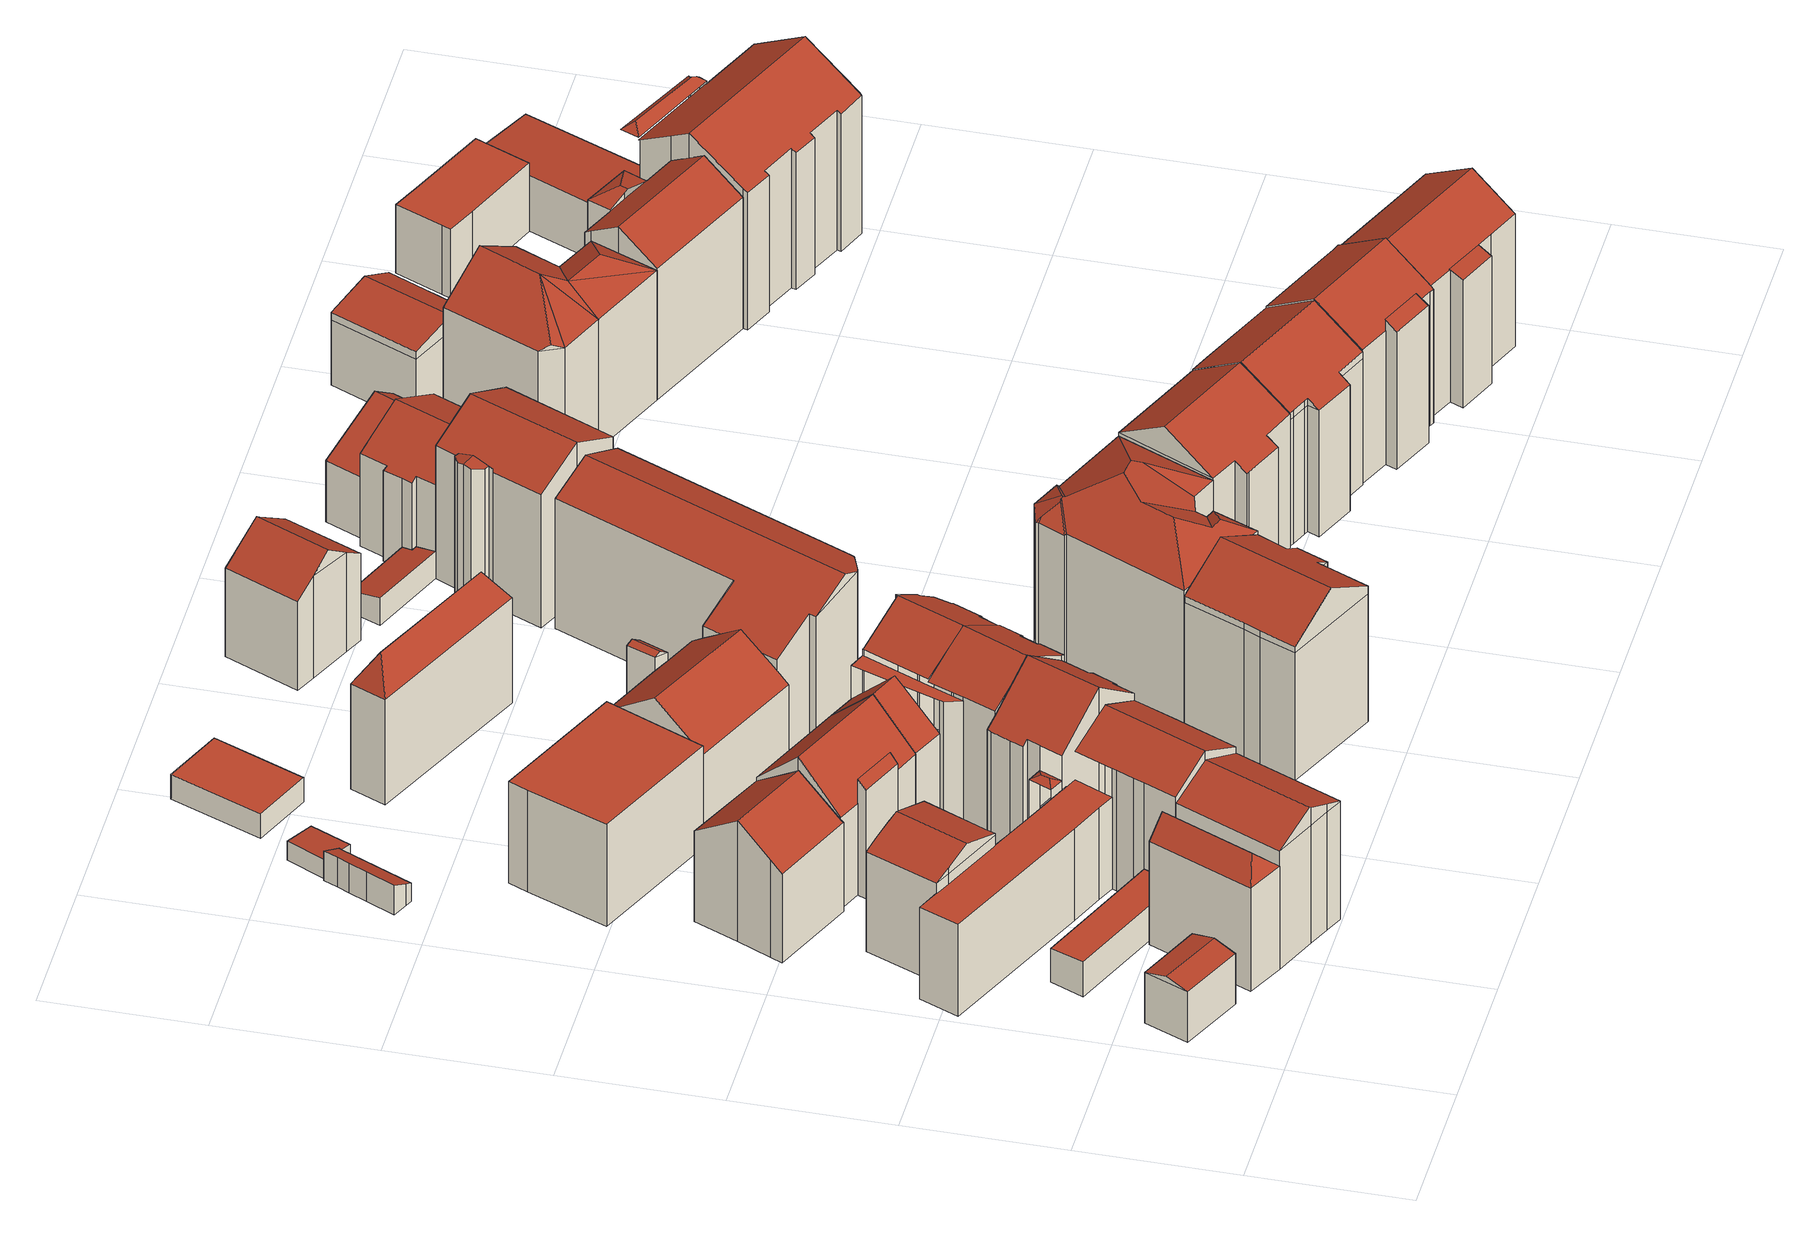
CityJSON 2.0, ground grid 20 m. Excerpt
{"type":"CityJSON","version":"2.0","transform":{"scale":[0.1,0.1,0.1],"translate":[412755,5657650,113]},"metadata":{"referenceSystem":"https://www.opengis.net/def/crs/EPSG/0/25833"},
"CityObjects":{
"building1":{"type":"Building","attributes":{"Dachtyp_tdc":"tdcGableRoof","Gemeindeschluessel":14612000,"Dachneigung":14.17,"QualitaetDacherkennung":71,"Geometrietyp2DReferenz":"3000","measuredHeight":8.01,"function":"31001_9998","roofType":"3100"},"geometry":[{"type":"Solid","lod":"2","boundaries":[[[[0,1,2,3]],[[1,4,5,2]],[[4,6,7,5]],[[6,0,3,7]],[[4,1,8]],[[0,6,9]],[[1,0,9,8]],[[6,4,8,9]],[[3,2,5,7]]]],"semantics":{"surfaces":[{"type":"WallSurface"},{"type":"RoofSurface"},{"type":"GroundSurface"}],"values":[[0,0,0,0,0,0,1,1,2]]}}]},
"building2":{"type":"Building","attributes":{"Dachtyp_tdc":"tdcFreeFormRoof","Gemeindeschluessel":14612000,"Dachneigung":45.13,"QualitaetDacherkennung":5,"Geometrietyp2DReferenz":"3000","measuredHeight":17.39,"function":"31001_9998","roofType":"5000"},"geometry":[{"type":"Solid","lod":"2","boundaries":[[[[10,11,12,13]],[[11,14,15,12]],[[14,16,17,15]],[[16,10,13,17]],[[18,19,16,14]],[[18,14,11]],[[19,18,11,10]],[[19,10,16]],[[13,12,15,17]]]],"semantics":{"surfaces":[{"type":"WallSurface"},{"type":"RoofSurface"},{"type":"GroundSurface"}],"values":[[0,0,0,0,1,0,1,1,2]]}}]},
"building3":{"type":"Building","attributes":{"Dachtyp_tdc":"tdcPolyFlatRoof","Gemeindeschluessel":14612000,"Dachneigung":2.89,"QualitaetDacherkennung":50,"Geometrietyp2DReferenz":"3000","measuredHeight":5.04,"function":"31001_9998","roofType":"2100"},"geometry":[{"type":"Solid","lod":"2","boundaries":[[[[20,21,22,23]],[[21,24,25,22]],[[24,26,27,25]],[[26,28,29,27]],[[28,20,23,29]],[[28,26,24,21,20]],[[23,22,25,27,29]]]],"semantics":{"surfaces":[{"type":"WallSurface"},{"type":"RoofSurface"},{"type":"GroundSurface"}],"values":[[0,0,0,0,0,1,2]]}}]},
"building4":{"type":"Building","attributes":{"Dachtyp_tdc":"tdcGableRoof","Gemeindeschluessel":14612000,"Dachneigung":21.49,"QualitaetDacherkennung":31,"Geometrietyp2DReferenz":"3000","measuredHeight":16.46,"function":"31001_9998","roofType":"3100"},"geometry":[{"type":"Solid","lod":"2","boundaries":[[[[30,31,32,33]],[[31,34,35,32]],[[34,36,37,35]],[[36,38,39,37]],[[38,40,41,39]],[[40,42,43,41]],[[42,44,45,43]],[[44,30,33,45]],[[44,46,47,48,49,50,30]],[[51,52,48,47,53]],[[38,51,53,40]],[[40,53,47,46,42]],[[36,52,51,38]],[[34,49,48,52,36]],[[31,50,49,34]],[[30,50,31]],[[42,46,44]],[[33,32,35,37,39,41,43,45]]]],"semantics":{"surfaces":[{"type":"WallSurface"},{"type":"RoofSurface"},{"type":"GroundSurface"}],"values":[[0,0,0,0,0,0,0,0,1,1,0,0,0,0,0,0,0,2]]}}]},
"building5":{"type":"Building","attributes":{"Gemeindeschluessel":14612000,"Geometrietyp2DReferenz":"3000","function":"31001_9998","roofType":"9999"},"children":["building5-1","building5-2"]},
"building5-1":{"type":"BuildingPart","attributes":{"Dachtyp_tdc":"tdcPolyFlatRoof","Dachneigung":0,"QualitaetDacherkennung":11,"Geometrietyp2DReferenz":"3000","measuredHeight":13.05,"roofType":"1000"},"parents":["building5"],"geometry":[{"type":"MultiSurface","lod":"2","boundaries":[[[54,55,56,57]],[[58,59,60,61]],[[59,62,63,60]],[[62,64,65,63]],[[64,66,67,65]],[[64,62,59,58,55,54,68,69,70,71,72,73,66]],[[67,74,75,76,77,78,79,57,56,61,60,63,65]],[[66,73,74,67]],[[73,72,75,74]],[[72,71,76,75]],[[71,70,77,76]],[[70,69,78,77]],[[69,68,79,78]],[[68,54,57,79]]],"semantics":{"surfaces":[{"type":"WallSurface"},{"type":"RoofSurface"},{"type":"GroundSurface"}],"values":[0,0,0,0,0,1,2,0,0,0,0,0,0,0]}}]},
"building5-2":{"type":"BuildingPart","attributes":{"Dachtyp_tdc":"tdcGableRoof","Dachneigung":28.61,"QualitaetDacherkennung":73,"Geometrietyp2DReferenz":"3000","measuredHeight":20.28,"roofType":"3100"},"parents":["building5"],"geometry":[{"type":"MultiSurface","lod":"2","boundaries":[[[80,81,82,83]],[[81,84,85,82]],[[84,86,87,85]],[[86,88,89,87]],[[88,90,91,89]],[[90,92,93,91]],[[92,94,61,93]],[[94,58,61]],[[95,96,97,56,55]],[[96,98,99,97]],[[98,100,101,99]],[[100,80,83,101]],[[96,95,94,92,90,88,86,84]],[[84,81,80,100,98,96]],[[83,82,85,87,89,91,93,61,56,97,99,101]]],"semantics":{"surfaces":[{"type":"WallSurface"},{"type":"RoofSurface"},{"type":"GroundSurface"}],"values":[0,0,0,0,0,0,0,0,0,0,0,0,1,1,2]}}]},
"building6":{"type":"Building","attributes":{"Dachtyp_tdc":"tdcFreeFormRoof","Gemeindeschluessel":14612000,"Dachneigung":25.35,"QualitaetDacherkennung":65,"Geometrietyp2DReferenz":"3000","measuredHeight":19.54,"function":"31001_9998","roofType":"5000"},"geometry":[{"type":"Solid","lod":"2","boundaries":[[[[102,103,104,105]],[[103,106,107,104]],[[106,108,17,107]],[[108,109,15,17]],[[109,110,111,15]],[[110,102,105,111]],[[112,113,114,115,116,117]],[[113,109,108,114]],[[109,113,112,110]],[[102,117,116,103]],[[110,112,117,102]],[[103,116,115,106]],[[106,115,114,108]],[[105,104,107,17,15,111]]]],"semantics":{"surfaces":[{"type":"WallSurface"},{"type":"RoofSurface"},{"type":"GroundSurface"}],"values":[[0,0,0,0,0,0,1,1,0,0,0,0,0,2]]}}]},
"building7":{"type":"Building","attributes":{"Dachtyp_tdc":"tdcGableRoof","Gemeindeschluessel":14612000,"Dachneigung":35.9,"QualitaetDacherkennung":64,"Geometrietyp2DReferenz":"3000","measuredHeight":17.23,"function":"31001_9998","roofType":"3100"},"geometry":[{"type":"Solid","lod":"2","boundaries":[[[[118,119,120,121]],[[119,122,123,120]],[[122,124,125,123]],[[124,126,127,125]],[[126,128,129,127]],[[128,130,131,129]],[[130,132,133,131]],[[132,118,121,133]],[[128,126,124,122]],[[122,119,118,132,130,128]],[[121,120,123,125,127,129,131,133]]]],"semantics":{"surfaces":[{"type":"WallSurface"},{"type":"RoofSurface"},{"type":"GroundSurface"}],"values":[[0,0,0,0,0,0,0,0,1,1,2]]}}]},
"building8":{"type":"Building","attributes":{"Dachtyp_tdc":"tdcPolyFlatRoof","Gemeindeschluessel":14612000,"Dachneigung":25.67,"QualitaetDacherkennung":53,"Geometrietyp2DReferenz":"3000","measuredHeight":4.16,"function":"31001_9998","roofType":"2100"},"geometry":[{"type":"Solid","lod":"2","boundaries":[[[[134,135,136,137]],[[135,138,139,136]],[[138,140,141,139]],[[140,142,143,141]],[[142,144,145,143]],[[144,146,147,145]],[[146,148,149,147]],[[148,150,151,149]],[[150,134,137,151]],[[150,148,146,144,142,140,138,135,134]],[[137,136,139,141,143,145,147,149,151]]]],"semantics":{"surfaces":[{"type":"WallSurface"},{"type":"RoofSurface"},{"type":"GroundSurface"}],"values":[[0,0,0,0,0,0,0,0,0,1,2]]}}]},
"building9":{"type":"Building","attributes":{"Gemeindeschluessel":14612000,"Geometrietyp2DReferenz":"3000","function":"31001_9998","roofType":"9999"},"children":["building9-1","building9-2","building9-3"]},
"building9-1":{"type":"BuildingPart","attributes":{"Dachtyp_tdc":"tdcGableRoof","Dachneigung":38.27,"QualitaetDacherkennung":69,"Geometrietyp2DReferenz":"3000","measuredHeight":23.21,"roofType":"3100"},"parents":["building9"],"geometry":[{"type":"MultiSurface","lod":"2","boundaries":[[[152,153,154,155,156,157,158,159,160,161,162,163,164,165,166,167,168,169]],[[170,171,152,169]],[[171,172,153,152]],[[172,173,154,153]],[[173,174,155,154]],[[174,175,156,155]],[[175,176,157,156]],[[176,177,158,157]],[[177,178,159,158]],[[178,179,160,159]],[[179,180,161,160]],[[180,181,162,161]],[[181,182,163,162]],[[182,183,164,163]],[[183,184,165,164]],[[184,185,166,165]],[[185,186,167,166]],[[186,187,188,168,167]],[[170,169,189]],[[186,185,184,183,182,181,180,179,178,177]],[[177,176,175,174,173,172,171,170,187,186]]],"semantics":{"surfaces":[{"type":"GroundSurface"},{"type":"WallSurface"},{"type":"RoofSurface"}],"values":[0,1,1,1,1,1,1,1,1,1,1,1,1,1,1,1,1,1,1,2,2]}}]},
"building9-2":{"type":"BuildingPart","attributes":{"Dachtyp_tdc":"tdcFreeFormRoof","Dachneigung":25.64,"QualitaetDacherkennung":23,"Geometrietyp2DReferenz":"3000","measuredHeight":14.68,"roofType":"5000"},"parents":["building9"],"geometry":[{"type":"MultiSurface","lod":"2","boundaries":[[[190,189,169,191,192,193]],[[188,194,195,196,197,168]],[[198,194,188]],[[199,198,188,189]],[[199,189,190]],[[198,199,190,194]],[[191,169,168,197]]],"semantics":{"surfaces":[{"type":"WallSurface"},{"type":"RoofSurface"},{"type":"GroundSurface"}],"values":[0,0,1,1,1,1,2]}}]},
"building9-3":{"type":"BuildingPart","attributes":{"Dachtyp_tdc":"tdcGableRoof","Dachneigung":11.1,"QualitaetDacherkennung":16,"Geometrietyp2DReferenz":"3000","measuredHeight":4.54,"roofType":"3100"},"parents":["building9"],"geometry":[{"type":"MultiSurface","lod":"2","boundaries":[[[196,200,201,197]],[[200,202,203,201]],[[202,204,205,203]],[[204,206,207,205]],[[206,192,191,207]],[[193,208,209,210,195]],[[202,211,210,209,204]],[[200,211,202]],[[196,195,210,211,200]],[[206,208,193,192]],[[204,209,208,206]],[[191,197,201,203,205,207]]],"semantics":{"surfaces":[{"type":"WallSurface"},{"type":"RoofSurface"},{"type":"GroundSurface"}],"values":[0,0,0,0,0,1,1,0,0,0,0,2]}}]},
"building10":{"type":"Building","attributes":{"Gemeindeschluessel":14612000,"Geometrietyp2DReferenz":"3000","function":"31001_9998","roofType":"9999"},"children":["building10-1","building10-2"]},
"building10-1":{"type":"BuildingPart","attributes":{"Dachtyp_tdc":"tdcGableRoof","Dachneigung":44.47,"QualitaetDacherkennung":61,"Geometrietyp2DReferenz":"3000","measuredHeight":18.91,"roofType":"3100"},"parents":["building10"],"geometry":[{"type":"MultiSurface","lod":"2","boundaries":[[[212,213,214,215]],[[213,216,217,214]],[[216,218,219,217]],[[218,220,221,219]],[[220,222,223,221]],[[222,224,225,223]],[[224,226,227,225]],[[226,228,229,227]],[[222,220,218,216]],[[216,213,212,228,226,224,222]],[[229,215,214,217,219,221,223,225,227]]],"semantics":{"surfaces":[{"type":"WallSurface"},{"type":"RoofSurface"},{"type":"GroundSurface"}],"values":[0,0,0,0,0,0,0,0,1,1,2]}}]},
"building10-2":{"type":"BuildingPart","attributes":{"Dachtyp_tdc":"tdcPolyFlatRoof","Dachneigung":39.63,"QualitaetDacherkennung":42,"Geometrietyp2DReferenz":"3000","measuredHeight":16.46,"roofType":"2100"},"parents":["building10"],"geometry":[{"type":"MultiSurface","lod":"2","boundaries":[[[230,231,215,232]],[[231,212,215]],[[233,229,228]],[[233,234,235,229]],[[234,230,232,235]],[[234,233,231,230]],[[232,215,229,235]]],"semantics":{"surfaces":[{"type":"WallSurface"},{"type":"RoofSurface"},{"type":"GroundSurface"}],"values":[0,0,0,0,0,1,2]}}]},
"building11":{"type":"Building","attributes":{"Dachtyp_tdc":"tdcPolyFlatRoof","Gemeindeschluessel":14612000,"Dachneigung":0,"QualitaetDacherkennung":84,"Geometrietyp2DReferenz":"3000","measuredHeight":14.45,"function":"31001_9998","roofType":"1000"},"geometry":[{"type":"Solid","lod":"2","boundaries":[[[[236,237,238,239]],[[237,240,241,238]],[[240,242,243,241]],[[242,244,245,243]],[[244,236,239,245]],[[244,242,240,237,236]],[[239,238,241,243,245]]]],"semantics":{"surfaces":[{"type":"WallSurface"},{"type":"RoofSurface"},{"type":"GroundSurface"}],"values":[[0,0,0,0,0,1,2]]}}]},
"building12":{"type":"Building","attributes":{"Dachtyp_tdc":"tdcPolyFlatRoof","Gemeindeschluessel":14612000,"Dachneigung":7.82,"QualitaetDacherkennung":39,"Geometrietyp2DReferenz":"3000","measuredHeight":2.76,"function":"31001_9998","roofType":"2100"},"geometry":[{"type":"Solid","lod":"2","boundaries":[[[[246,247,248,249]],[[247,250,251,248]],[[250,252,253,251]],[[252,254,255,253]],[[254,256,257,255]],[[256,246,249,257]],[[256,254,252,250,247,246]],[[249,248,251,253,255,257]]]],"semantics":{"surfaces":[{"type":"WallSurface"},{"type":"RoofSurface"},{"type":"GroundSurface"}],"values":[[0,0,0,0,0,0,1,2]]}}]},
"building13":{"type":"Building","attributes":{"Gemeindeschluessel":14612000,"Geometrietyp2DReferenz":"3000","function":"31001_9998","roofType":"9999"},"children":["building13-1","building13-2","building13-3","building13-4"]},
"building13-1":{"type":"BuildingPart","attributes":{"Dachtyp_tdc":"tdcFreeFormRoof","Dachneigung":31.23,"QualitaetDacherkennung":38,"Geometrietyp2DReferenz":"3000","measuredHeight":22.4,"roofType":"5000"},"parents":["building13"],"geometry":[{"type":"MultiSurface","lod":"2","boundaries":[[[258,259,260,261,262,263,264,265,266,267,268,269,270,271]],[[272,273,259,258]],[[273,274,260,259]],[[274,275,261,260]],[[275,276,262,261]],[[276,277,263,262]],[[277,278,279,264,263]],[[280,281,268,267,282]],[[281,283,269,268]],[[283,284,270,269]],[[284,285,271,270]],[[285,272,258,271]],[[283,281,280,286,287,288]],[[283,288,289,278,277,276,275,274,273,272,285,284]]],"semantics":{"surfaces":[{"type":"GroundSurface"},{"type":"WallSurface"},{"type":"RoofSurface"}],"values":[0,1,1,1,1,1,1,1,1,1,1,1,2,2]}}]},
"building13-2":{"type":"BuildingPart","attributes":{"Dachtyp_tdc":"tdcGableRoof","Dachneigung":44.02,"QualitaetDacherkennung":62,"Geometrietyp2DReferenz":"3000","measuredHeight":18.96,"roofType":"3100"},"parents":["building13"],"geometry":[{"type":"MultiSurface","lod":"2","boundaries":[[[290,291,225,292]],[[291,293,223,225]],[[293,220,221,223]],[[220,294,295,221]],[[293,291,290,296,297]],[[297,298,294,220,293]],[[299,292,225,223,221,295]]],"semantics":{"surfaces":[{"type":"WallSurface"},{"type":"RoofSurface"},{"type":"GroundSurface"}],"values":[0,0,0,0,1,1,2]}}]},
"building13-3":{"type":"BuildingPart","attributes":{"Dachtyp_tdc":"tdcPolyFlatRoof","Dachneigung":0,"QualitaetDacherkennung":4,"Geometrietyp2DReferenz":"3000","measuredHeight":17.97,"roofType":"1000"},"parents":["building13"],"geometry":[{"type":"MultiSurface","lod":"2","boundaries":[[[300,282,267,295,294]],[[301,302,303,304]],[[302,305,290,292,303]],[[302,301,306,282,300,298,307,296,305]],[[292,299,295,267,266,304,303]]],"semantics":{"surfaces":[{"type":"WallSurface"},{"type":"RoofSurface"},{"type":"GroundSurface"}],"values":[0,0,0,1,2]}}]},
"building13-4":{"type":"BuildingPart","attributes":{"Dachtyp_tdc":"tdcGableRoof","Dachneigung":31.84,"QualitaetDacherkennung":73,"Geometrietyp2DReferenz":"3000","measuredHeight":22.44,"roofType":"3100"},"parents":["building13"],"geometry":[{"type":"MultiSurface","lod":"2","boundaries":[[[308,309,310,311]],[[309,312,313,310]],[[312,314,315,313]],[[314,316,317,315]],[[316,318,319,317]],[[318,320,321,319]],[[320,322,323,321]],[[322,324,301,304,323]],[[279,325,326,264]],[[325,308,311,326]],[[288,287,327,324,322,320]],[[320,318,316,314,312,309,308,325,279,289,288]],[[311,310,313,315,317,319,321,323,304,266,265,264,326]]],"semantics":{"surfaces":[{"type":"WallSurface"},{"type":"RoofSurface"},{"type":"GroundSurface"}],"values":[0,0,0,0,0,0,0,0,0,0,1,1,2]}}]},
"building14":{"type":"Building","attributes":{"Dachtyp_tdc":"tdcPolyFlatRoof","Gemeindeschluessel":14612000,"Dachneigung":0,"QualitaetDacherkennung":57,"Geometrietyp2DReferenz":"3000","measuredHeight":3.47,"function":"31001_9998","roofType":"1000"},"geometry":[{"type":"Solid","lod":"2","boundaries":[[[[328,329,330,331]],[[329,332,333,330]],[[332,334,335,333]],[[334,336,337,335]],[[334,332,329,328,336]],[[337,331,330,333,335]],[[336,328,331,337]]]],"semantics":{"surfaces":[{"type":"WallSurface"},{"type":"RoofSurface"},{"type":"GroundSurface"}],"values":[[0,0,0,0,1,2,0]]}}]},
"building15":{"type":"Building","attributes":{"Dachtyp_tdc":"tdcFreeFormRoof","Gemeindeschluessel":14612000,"Dachneigung":35.26,"QualitaetDacherkennung":43,"Geometrietyp2DReferenz":"3000","measuredHeight":17.96,"function":"31001_9998","roofType":"5000"},"geometry":[{"type":"Solid","lod":"2","boundaries":[[[[338,339,340,341]],[[339,342,343,340]],[[342,344,345,343]],[[344,346,347,345]],[[346,348,349,347]],[[348,350,351,349]],[[350,352,353,351]],[[352,338,341,353]],[[354,355,346,344,342,339,356]],[[356,338,352,357,354]],[[348,355,354,357,350]],[[350,357,352]],[[346,355,348]],[[338,356,339]],[[341,340,343,345,347,349,351,353]]]],"semantics":{"surfaces":[{"type":"WallSurface"},{"type":"RoofSurface"},{"type":"GroundSurface"}],"values":[[0,0,0,0,0,0,0,0,1,1,0,0,0,0,2]]}}]},
"building16":{"type":"Building","attributes":{"Dachtyp_tdc":"tdcGableRoof","Gemeindeschluessel":14612000,"Dachneigung":34.62,"QualitaetDacherkennung":50,"Geometrietyp2DReferenz":"3000","measuredHeight":15.18,"function":"31001_9998","roofType":"3100"},"geometry":[{"type":"Solid","lod":"2","boundaries":[[[[358,359,360,361]],[[359,362,363,360]],[[362,364,365,363]],[[364,358,361,365]],[[362,359,366]],[[358,364,367]],[[359,358,367,366]],[[364,362,366,367]],[[361,360,363,365]]]],"semantics":{"surfaces":[{"type":"WallSurface"},{"type":"RoofSurface"},{"type":"GroundSurface"}],"values":[[0,0,0,0,0,0,1,1,2]]}}]},
"building17":{"type":"Building","attributes":{"Dachtyp_tdc":"tdcFreeFormRoof","Gemeindeschluessel":14612000,"Dachneigung":59.02,"QualitaetDacherkennung":2,"Geometrietyp2DReferenz":"3000","measuredHeight":19.11,"function":"31001_9998","roofType":"5000"},"geometry":[{"type":"Solid","lod":"2","boundaries":[[[[368,369,370,371]],[[369,372,373,370]],[[372,374,375,373]],[[374,368,371,375]],[[376,377,374,372]],[[376,372,369]],[[377,376,369,368]],[[377,368,374]],[[371,370,373,375]]]],"semantics":{"surfaces":[{"type":"WallSurface"},{"type":"RoofSurface"},{"type":"GroundSurface"}],"values":[[0,0,0,0,1,1,1,1,2]]}}]},
"building18":{"type":"Building","attributes":{"Dachtyp_tdc":"tdcFreeFormRoof","Gemeindeschluessel":14612000,"Dachneigung":30.22,"QualitaetDacherkennung":72,"Geometrietyp2DReferenz":"3000","measuredHeight":23.35,"function":"31001_9998","roofType":"5000"},"geometry":[{"type":"Solid","lod":"2","boundaries":[[[[378,379,380,381]],[[379,382,383,380]],[[382,384,385,383]],[[384,386,387,385]],[[386,388,389,387]],[[388,390,391,389]],[[390,392,393,391]],[[392,394,395,393]],[[394,396,397,395]],[[396,398,399,397]],[[398,378,381,399]],[[400,401,402,403,404,405]],[[406,400,405,407,408,409,384,382,410]],[[378,406,410,379]],[[379,410,382]],[[384,409,386]],[[386,409,408,388]],[[388,408,407,390]],[[390,407,405,404,392]],[[398,401,400,406,378]],[[392,404,403,394]],[[394,403,402,396]],[[396,402,401,398]],[[381,380,383,385,387,389,391,393,395,397,399]]]],"semantics":{"surfaces":[{"type":"WallSurface"},{"type":"RoofSurface"},{"type":"GroundSurface"}],"values":[[0,0,0,0,0,0,0,0,0,0,0,1,1,0,0,0,0,0,0,0,0,0,0,2]]}}]},
"building19":{"type":"Building","attributes":{"Dachtyp_tdc":"tdcFreeFormRoof","Gemeindeschluessel":14612000,"Dachneigung":24.54,"QualitaetDacherkennung":71,"Geometrietyp2DReferenz":"3000","measuredHeight":21.16,"function":"31001_9998","roofType":"5000"},"geometry":[{"type":"Solid","lod":"2","boundaries":[[[[411,412,413,414]],[[412,415,416,413]],[[415,417,418,416]],[[417,419,420,418]],[[419,421,422,420]],[[421,423,424,422]],[[423,425,426,424]],[[425,427,428,426]],[[427,429,430,428]],[[429,431,432,430]],[[431,411,414,432]],[[419,417,433,434,425,423,421]],[[412,411,431,429,427,434,433,415]],[[427,425,434]],[[417,415,433]],[[414,413,416,418,420,422,424,426,428,430,432]]]],"semantics":{"surfaces":[{"type":"WallSurface"},{"type":"RoofSurface"},{"type":"GroundSurface"}],"values":[[0,0,0,0,0,0,0,0,0,0,0,1,1,0,0,2]]}}]},
"building20":{"type":"Building","attributes":{"Dachtyp_tdc":"tdcFreeFormRoof","Gemeindeschluessel":14612000,"Dachneigung":30.87,"QualitaetDacherkennung":28,"Geometrietyp2DReferenz":"3000","measuredHeight":24.25,"function":"31001_9998","roofType":"5000"},"geometry":[{"type":"Solid","lod":"2","boundaries":[[[[435,436,437,438]],[[436,439,440,437]],[[439,441,442,440]],[[441,443,444,442]],[[443,445,446,444]],[[445,447,448,446]],[[447,449,450,448]],[[449,451,452,450]],[[451,453,454,452]],[[453,455,456,454]],[[455,457,458,456]],[[457,459,460,458]],[[459,461,462,460]],[[461,463,464,462]],[[463,435,438,464]],[[465,463,461]],[[466,465,461,459]],[[467,468,466,459,457]],[[469,470,471,467,457,455]],[[469,455,453]],[[470,469,453,451]],[[472,471,470,451,449]],[[473,474,472,449,447]],[[473,447,445]],[[475,476,477,474,473,445,443]],[[475,443,441]],[[476,475,441,439]],[[477,476,439,436]],[[468,467,471,472,474,477,436,435]],[[465,466,468,435,463]],[[438,437,440,442,444,446,448,450,452,454,456,458,460,462,464]]]],"semantics":{"surfaces":[{"type":"WallSurface"},{"type":"RoofSurface"},{"type":"GroundSurface"}],"values":[[0,0,0,0,0,0,0,0,0,0,0,0,0,0,0,1,1,1,1,1,1,1,1,1,1,1,1,1,1,1,2]]}}]},
"building21":{"type":"Building","attributes":{"Dachtyp_tdc":"tdcFreeFormRoof","Gemeindeschluessel":14612000,"Dachneigung":34.56,"QualitaetDacherkennung":81,"Geometrietyp2DReferenz":"3000","measuredHeight":16.49,"function":"31001_9998","roofType":"5000"},"geometry":[{"type":"Solid","lod":"2","boundaries":[[[[478,479,480,481]],[[479,482,483,480]],[[482,484,485,483]],[[484,486,487,485]],[[486,488,489,487]],[[488,490,491,489]],[[492,493,486,484,482]],[[478,490,488,493,492,479]],[[482,479,492]],[[488,486,493]],[[491,481,480,483,485,487,489]],[[490,478,481,491]]]],"semantics":{"surfaces":[{"type":"WallSurface"},{"type":"RoofSurface"},{"type":"GroundSurface"}],"values":[[0,0,0,0,0,0,1,1,0,0,2,0]]}}]},
"building22":{"type":"Building","attributes":{"Dachtyp_tdc":"tdcPolyFlatRoof","Gemeindeschluessel":14612000,"Dachneigung":11.19,"QualitaetDacherkennung":77,"Geometrietyp2DReferenz":"3000","measuredHeight":3.96,"function":"31001_9998","roofType":"2100"},"geometry":[{"type":"Solid","lod":"2","boundaries":[[[[494,495,496,497]],[[495,498,499,496]],[[498,500,501,499]],[[500,502,503,501]],[[502,504,505,503]],[[504,494,497,505]],[[504,502,500,498,495,494]],[[497,496,499,501,503,505]]]],"semantics":{"surfaces":[{"type":"WallSurface"},{"type":"RoofSurface"},{"type":"GroundSurface"}],"values":[[0,0,0,0,0,0,1,2]]}}]},
"building23":{"type":"Building","attributes":{"Dachtyp_tdc":"tdcFreeFormRoof","Gemeindeschluessel":14612000,"Dachneigung":31.66,"QualitaetDacherkennung":59,"Geometrietyp2DReferenz":"3000","measuredHeight":23.36,"function":"31001_9998","roofType":"5000"},"geometry":[{"type":"Solid","lod":"2","boundaries":[[[[506,507,508,509]],[[507,510,511,508]],[[510,512,513,511]],[[512,514,515,513]],[[514,516,517,515]],[[516,518,519,517]],[[518,520,521,519]],[[520,522,523,521]],[[522,506,509,523]],[[506,522,520,518,516,514,524,525,507]],[[524,512,510,525]],[[510,507,525]],[[514,512,524]],[[509,508,511,513,515,517,519,521,523]]]],"semantics":{"surfaces":[{"type":"WallSurface"},{"type":"RoofSurface"},{"type":"GroundSurface"}],"values":[[0,0,0,0,0,0,0,0,0,1,1,0,0,2]]}}]},
"building24":{"type":"Building","attributes":{"Gemeindeschluessel":14612000,"Geometrietyp2DReferenz":"3000","function":"31001_9998","roofType":"9999"},"children":["building24-1","building24-2"]},
"building24-1":{"type":"BuildingPart","attributes":{"Dachtyp_tdc":"tdcFreeFormRoof","Dachneigung":14.34,"QualitaetDacherkennung":58,"Geometrietyp2DReferenz":"3000","measuredHeight":20.18,"roofType":"5000"},"parents":["building24"],"geometry":[{"type":"MultiSurface","lod":"2","boundaries":[[[526,527,528,529,530]],[[527,531,532,528]],[[531,533,534,532]],[[533,535,536,534]],[[535,537,538,536]],[[537,539,540,538]],[[539,541,542,543,540]],[[535,533,531,527,526,544]],[[544,541,539,537,535]],[[543,545,529,528,532,534,536,538,540]]],"semantics":{"surfaces":[{"type":"WallSurface"},{"type":"RoofSurface"},{"type":"GroundSurface"}],"values":[0,0,0,0,0,0,0,1,1,2]}}]},
"building24-2":{"type":"BuildingPart","attributes":{"Dachtyp_tdc":"tdcGableRoof","Dachneigung":26.4,"QualitaetDacherkennung":77,"Geometrietyp2DReferenz":"3000","measuredHeight":22.43,"roofType":"3100"},"parents":["building24"],"geometry":[{"type":"MultiSurface","lod":"2","boundaries":[[[542,546,497,543]],[[546,547,548,497]],[[547,549,550,548]],[[549,551,552,550]],[[551,553,554,552]],[[553,555,556,554]],[[555,530,529,556]],[[553,551,549,547]],[[547,546,542,557,530,555,553]],[[545,543,497,548,550,552,554,556,529]]],"semantics":{"surfaces":[{"type":"WallSurface"},{"type":"RoofSurface"},{"type":"GroundSurface"}],"values":[0,0,0,0,0,0,0,1,1,2]}}]},
"building25":{"type":"Building","attributes":{"Dachtyp_tdc":"tdcFreeFormRoof","Gemeindeschluessel":14612000,"Dachneigung":27.07,"QualitaetDacherkennung":70,"Geometrietyp2DReferenz":"3000","measuredHeight":16.89,"function":"31001_9998","roofType":"5000"},"geometry":[{"type":"Solid","lod":"2","boundaries":[[[[558,559,560,561]],[[559,562,550,560]],[[562,563,497,550]],[[563,564,505,497]],[[564,565,503,505]],[[565,566,501,503]],[[566,567,568,501]],[[567,569,570,568]],[[569,571,572,570]],[[571,558,561,572]],[[562,559,573,574]],[[574,573,558,571,569,567,566,565,564,563]],[[559,558,573]],[[563,562,574]],[[561,560,550,497,505,503,501,568,570,572]]]],"semantics":{"surfaces":[{"type":"WallSurface"},{"type":"RoofSurface"},{"type":"GroundSurface"}],"values":[[0,0,0,0,0,0,0,0,0,0,1,1,0,0,2]]}}]},
"building26":{"type":"Building","attributes":{"Dachtyp_tdc":"tdcFreeFormRoof","Gemeindeschluessel":14612000,"Dachneigung":31.48,"QualitaetDacherkennung":60,"Geometrietyp2DReferenz":"3000","measuredHeight":23.14,"function":"31001_9998","roofType":"5000"},"geometry":[{"type":"Solid","lod":"2","boundaries":[[[[575,576,577,578]],[[576,579,580,577]],[[579,581,582,580]],[[581,583,584,582]],[[583,585,586,584]],[[585,587,588,586]],[[587,589,590,588]],[[589,591,592,590]],[[591,593,594,592]],[[593,595,596,594]],[[595,597,598,596]],[[597,575,578,598]],[[599,600,601,602,603,604]],[[605,606,604,603,607,608,609,610,579,576]],[[579,610,581]],[[581,610,609,583]],[[583,609,608,585]],[[585,608,607,587]],[[587,607,603,602,589]],[[597,606,605,575]],[[595,599,604,606,597]],[[575,605,576]],[[589,602,601,591]],[[591,601,600,593]],[[593,600,599,595]],[[578,577,580,582,584,586,588,590,592,594,596,598]]]],"semantics":{"surfaces":[{"type":"WallSurface"},{"type":"RoofSurface"},{"type":"GroundSurface"}],"values":[[0,0,0,0,0,0,0,0,0,0,0,0,1,1,0,0,0,0,0,0,0,0,0,0,0,2]]}}]},
"building27":{"type":"Building","attributes":{"Dachtyp_tdc":"tdcGableRoof","Gemeindeschluessel":14612000,"Dachneigung":25.7,"QualitaetDacherkennung":38,"Geometrietyp2DReferenz":"3000","measuredHeight":13.07,"function":"31001_9998","roofType":"3100"},"geometry":[{"type":"Solid","lod":"2","boundaries":[[[[611,612,613,614,560,615,561,616]],[[617,618,612,611]],[[618,619,613,612]],[[619,620,614,613]],[[620,621,560,614]],[[621,622,615,560]],[[622,623,561,615]],[[623,624,616,561]],[[624,617,611,616]],[[622,621,620,619]],[[619,618,617,624,623,622]]]],"semantics":{"surfaces":[{"type":"GroundSurface"},{"type":"WallSurface"},{"type":"RoofSurface"}],"values":[[0,1,1,1,1,1,1,1,1,2,2]]}}]},
"building28":{"type":"Building","attributes":{"Gemeindeschluessel":14612000,"Geometrietyp2DReferenz":"3000","function":"31001_9998","roofType":"9999"},"children":["building28-1","building28-2"]},
"building28-1":{"type":"BuildingPart","attributes":{"Dachtyp_tdc":"tdcGableRoof","Dachneigung":31.53,"QualitaetDacherkennung":61,"Geometrietyp2DReferenz":"3000","measuredHeight":23.21,"roofType":"3100"},"parents":["building28"],"geometry":[{"type":"MultiSurface","lod":"2","boundaries":[[[625,626,627,628,629,630]],[[630,631,632,633,634,635,636,637,638,625]],[[639,640,641,642,643,644,645,646,647,648,649,650,651,652]],[[636,635,640,639]],[[635,634,641,640]],[[632,631,644,643]],[[631,630,645,644]],[[630,629,646,645]],[[629,628,647,646]],[[628,627,648,647]],[[627,626,649,648]],[[626,625,650,649]],[[625,638,651,650]],[[638,637,652,651]],[[637,636,639,652]]],"semantics":{"surfaces":[{"type":"RoofSurface"},{"type":"GroundSurface"},{"type":"WallSurface"}],"values":[0,0,1,2,2,2,2,2,2,2,2,2,2,2,2]}}]},
"building28-2":{"type":"BuildingPart","attributes":{"Dachtyp_tdc":"tdcPolyFlatRoof","Dachneigung":31.23,"QualitaetDacherkennung":28,"Geometrietyp2DReferenz":"3000","measuredHeight":20.66,"roofType":"2100"},"parents":["building28"],"geometry":[{"type":"MultiSurface","lod":"2","boundaries":[[[653,654,632,643,655]],[[656,657,658,641,634]],[[657,653,655,658]],[[657,656,659,654,653]],[[655,643,642,641,658]]],"semantics":{"surfaces":[{"type":"WallSurface"},{"type":"RoofSurface"},{"type":"GroundSurface"}],"values":[0,0,0,1,2]}}]},
"building29":{"type":"Building","attributes":{"Dachtyp_tdc":"tdcFreeFormRoof","Gemeindeschluessel":14612000,"Dachneigung":33.24,"QualitaetDacherkennung":19,"Geometrietyp2DReferenz":"3000","measuredHeight":23.02,"function":"31001_9998","roofType":"5000"},"geometry":[{"type":"Solid","lod":"2","boundaries":[[[[660,661,662,663]],[[661,664,665,662]],[[664,666,667,665]],[[666,668,669,667]],[[668,670,671,669]],[[670,672,673,671]],[[672,674,675,673]],[[674,660,663,675]],[[676,677,678,674,672]],[[676,672,670]],[[679,666,680]],[[679,668,666]],[[677,668,679]],[[677,670,668]],[[670,677,676]],[[680,666,664]],[[679,680,664,661]],[[678,677,679,661,660]],[[678,660,674]],[[663,662,665,667,669,671,673,675]]]],"semantics":{"surfaces":[{"type":"WallSurface"},{"type":"RoofSurface"},{"type":"GroundSurface"}],"values":[[0,0,0,0,0,0,0,0,1,0,1,1,1,1,1,1,1,1,0,2]]}}]},
"building30":{"type":"Building","attributes":{"Gemeindeschluessel":14612000,"Geometrietyp2DReferenz":"3000","function":"31001_9998","roofType":"9999"},"children":["building30-1","building30-2"]},
"building30-1":{"type":"BuildingPart","attributes":{"Dachtyp_tdc":"tdcPolyFlatRoof","Dachneigung":21.63,"QualitaetDacherkennung":34,"Geometrietyp2DReferenz":"3000","measuredHeight":18.87,"roofType":"2100"},"parents":["building30"],"geometry":[{"type":"MultiSurface","lod":"2","boundaries":[[[681,682,683,684]],[[682,685,686,683]],[[687,688,689,690]],[[688,681,684,689]],[[688,687,685,682,681]],[[684,683,686,690,689]]],"semantics":{"surfaces":[{"type":"WallSurface"},{"type":"RoofSurface"},{"type":"GroundSurface"}],"values":[0,0,0,0,1,2]}}]},
"building30-2":{"type":"BuildingPart","attributes":{"Dachtyp_tdc":"tdcGableRoof","Dachneigung":31.05,"QualitaetDacherkennung":71,"Geometrietyp2DReferenz":"3000","measuredHeight":22.6,"roofType":"3100"},"parents":["building30"],"geometry":[{"type":"MultiSurface","lod":"2","boundaries":[[[682,683,686,685]],[[682,691,692,683]],[[691,693,694,692]],[[693,695,696,694]],[[695,697,698,696]],[[697,699,700,698]],[[699,701,702,700]],[[701,703,704,702]],[[703,705,706,704]],[[705,707,708,706]],[[707,687,690,708]],[[703,701,699,697,695,693]],[[693,691,682,685,687,707,705,703]],[[690,686,683,692,694,696,698,700,702,704,706,708]]],"semantics":{"surfaces":[{"type":"WallSurface"},{"type":"RoofSurface"},{"type":"GroundSurface"}],"values":[0,0,0,0,0,0,0,0,0,0,0,1,1,2]}}]},
"building31":{"type":"Building","attributes":{"Dachtyp_tdc":"tdcFreeFormRoof","Gemeindeschluessel":14612000,"Dachneigung":10.25,"QualitaetDacherkennung":35,"Geometrietyp2DReferenz":"3000","measuredHeight":11.57,"function":"31001_9998","roofType":"5000"},"geometry":[{"type":"Solid","lod":"2","boundaries":[[[[709,710,711,712]],[[710,713,714,711]],[[713,715,716,714]],[[715,717,718,716]],[[717,719,720,718]],[[719,709,712,720]],[[721,722,723,724]],[[725,710,722,721,726,727]],[[713,725,727,715]],[[715,727,726,717]],[[717,726,721,724,719]],[[710,725,713]],[[719,724,723,709]],[[709,723,722,710]],[[712,711,714,716,718,720]]]],"semantics":{"surfaces":[{"type":"WallSurface"},{"type":"RoofSurface"},{"type":"GroundSurface"}],"values":[[0,0,0,0,0,0,1,1,0,0,0,0,0,0,2]]}}]},
"building32":{"type":"Building","attributes":{"Gemeindeschluessel":14612000,"Geometrietyp2DReferenz":"3000","function":"31001_9998","roofType":"9999"},"children":["building32-1","building32-2"]},
"building32-1":{"type":"BuildingPart","attributes":{"Dachtyp_tdc":"tdcGableRoof","Dachneigung":32.11,"QualitaetDacherkennung":78,"Geometrietyp2DReferenz":"3000","measuredHeight":22.2,"roofType":"3100"},"parents":["building32"],"geometry":[{"type":"MultiSurface","lod":"2","boundaries":[[[728,729,665,730]],[[729,731,732,665]],[[731,733,734,732]],[[735,736,737,738]],[[736,739,740,737]],[[739,741,742,740]],[[741,743,667,742]],[[743,728,730,667]],[[739,736,735,744,733,731,729,728]],[[728,743,741,739]],[[730,665,732,734,745,738,737,740,742,667]]],"semantics":{"surfaces":[{"type":"WallSurface"},{"type":"RoofSurface"},{"type":"GroundSurface"}],"values":[0,0,0,0,0,0,0,0,1,1,2]}}]},
"building32-2":{"type":"BuildingPart","attributes":{"Dachtyp_tdc":"tdcHipAndGableRoof","Dachneigung":16.61,"QualitaetDacherkennung":48,"Geometrietyp2DReferenz":"3000","measuredHeight":20.43,"roofType":"5000"},"parents":["building32"],"geometry":[{"type":"MultiSurface","lod":"2","boundaries":[[[746,747,748,734,733]],[[747,749,750,748]],[[749,735,738,750]],[[749,747,751]],[[746,752,751,747]],[[749,751,752,735]],[[734,748,750,738,745]]],"semantics":{"surfaces":[{"type":"WallSurface"},{"type":"RoofSurface"},{"type":"GroundSurface"}],"values":[0,0,0,1,1,1,2]}}]},
"building33":{"type":"Building","attributes":{"Dachtyp_tdc":"tdcPolyFlatRoof","Gemeindeschluessel":14612000,"Dachneigung":0,"QualitaetDacherkennung":35,"Geometrietyp2DReferenz":"3000","measuredHeight":9.83,"function":"31001_9998","roofType":"1000"},"geometry":[{"type":"Solid","lod":"2","boundaries":[[[[753,754,755,756]],[[754,757,758,755]],[[757,759,760,758]],[[759,761,762,760]],[[761,763,764,762]],[[763,765,766,764]],[[765,753,756,766]],[[765,763,761,759,757,754,753]],[[756,755,758,760,762,764,766]]]],"semantics":{"surfaces":[{"type":"WallSurface"},{"type":"RoofSurface"},{"type":"GroundSurface"}],"values":[[0,0,0,0,0,0,0,1,2]]}}]},
"building34":{"type":"Building","attributes":{"Gemeindeschluessel":14612000,"Geometrietyp2DReferenz":"3000","function":"31001_9998","roofType":"9999"},"children":["building34-1","building34-2","building34-3"]},
"building34-1":{"type":"BuildingPart","attributes":{"Dachtyp_tdc":"tdcPolyFlatRoof","Dachneigung":3.25,"QualitaetDacherkennung":66,"Geometrietyp2DReferenz":"3000","measuredHeight":7.93,"roofType":"2100"},"parents":["building34"],"geometry":[{"type":"MultiSurface","lod":"2","boundaries":[[[767,768,769,770]],[[768,771,772,769]],[[773,774,775,776]],[[774,777,778,775]],[[777,779,780,778]],[[779,767,770,780]],[[779,777,774,773,781,782,771,768,767]],[[770,769,772,783,784,776,775,778,780]]],"semantics":{"surfaces":[{"type":"WallSurface"},{"type":"RoofSurface"},{"type":"GroundSurface"}],"values":[0,0,0,0,0,0,1,2]}}]},
"building34-2":{"type":"BuildingPart","attributes":{"Dachtyp_tdc":"tdcFreeFormRoof","Dachneigung":40.26,"QualitaetDacherkennung":9,"Geometrietyp2DReferenz":"3000","measuredHeight":21.47,"roofType":"5000"},"parents":["building34"],"geometry":[{"type":"MultiSurface","lod":"2","boundaries":[[[785,786,787,788]],[[786,789,790,791,787]],[[792,785,788,793]],[[794,795,796,792,797]],[[794,797,798]],[[799,795,794,798,789]],[[799,789,786]],[[796,795,799,786,785]],[[796,785,792]],[[788,787,791,784,783,772,793]]],"semantics":{"surfaces":[{"type":"WallSurface"},{"type":"RoofSurface"},{"type":"GroundSurface"}],"values":[0,0,0,1,1,1,1,1,1,2]}}]},
"building34-3":{"type":"BuildingPart","attributes":{"Dachtyp_tdc":"tdcGableRoof","Dachneigung":30.87,"QualitaetDacherkennung":76,"Geometrietyp2DReferenz":"3000","measuredHeight":24.42,"roofType":"3100"},"parents":["building34"],"geometry":[{"type":"MultiSurface","lod":"2","boundaries":[[[790,800,801,791]],[[800,802,803,801]],[[802,804,805,803]],[[804,806,807,805]],[[806,808,809,807]],[[808,810,811,809]],[[810,812,813,811]],[[812,814,815,813]],[[814,816,817,815]],[[816,818,819,817]],[[818,820,821,819]],[[820,822,823,821]],[[822,824,825,823]],[[824,826,742,825]],[[826,827,828,742]],[[827,829,737,828]],[[829,830,773,776,737]],[[827,826,824,822,820,818,816,814,812,810,808,806,804,802]],[[802,800,790,831,830,829,827]],[[784,791,801,803,805,807,809,811,813,815,817,819,821,823,825,742,828,737,776]]],"semantics":{"surfaces":[{"type":"WallSurface"},{"type":"RoofSurface"},{"type":"GroundSurface"}],"values":[0,0,0,0,0,0,0,0,0,0,0,0,0,0,0,0,0,1,1,2]}}]}
},
"vertices":[
[49,174,79],[131,138,79],[131,138,7],[49,174,7],[106,82,79],[106,82,7],[25,118,79],[25,118,7],[119,110,87],[37,146,87],
[133,71,154],[191,202,154],[191,202,7],[133,71,7],[240,183,154],[240,183,7],[180,48,154],[180,48,7],[215,193,180],[164,77,180],
[191,202,62],[73,251,62],[73,251,12],[191,202,12],[91,293,60],[91,293,12],[258,224,60],[258,224,12],[240,183,62],[240,183,12],
[96,508,156],[116,500,156],[116,500,14],[96,508,14],[134,492,156],[134,492,14],[198,465,156],[198,465,14],[164,387,156],[164,387,14],[159,373,156],[159,373,14],[78,408,156],[78,408,14],[58,417,156],[58,417,14],[78,408,164],[110,394,178],[149,485,178],[134,492,172],[116,500,164],[164,387,159],[198,465,159],[159,373,159],
[275,323,142],[297,314,142],[297,314,11],[275,323,11],[275,265,142],[253,275,142],[253,275,11],[275,265,11],[209,293,142],[209,293,11],[7,380,142],[7,380,11],[28,430,142],[28,430,11],[230,342,142],[182,363,142],[171,368,142],[159,373,142],[78,408,142],[58,417,142],[58,417,11],[78,408,11],[159,373,11],[171,368,11],[182,363,11],[230,342,11],
[367,191,185],[344,138,185],[344,138,11],[367,191,11],[292,161,214],[292,161,11],[240,183,183],[240,183,11],[258,224,183],[258,224,11],[263,237,183],[263,237,11],[273,259,183],[273,259,11],[275,265,183],[297,314,183],[349,291,214],[349,291,11],[401,269,185],[401,269,11],[377,213,185],[377,213,11],
[285,3,175],[263,13,175],[263,13,7],[285,3,7],[235,25,175],[235,25,7],[180,48,175],[240,183,175],[344,138,175],[344,138,7],[344,138,176],[292,161,202],[233,26,202],[235,25,201],[263,13,187],[285,3,176],
[52,595,141],[59,610,153],[59,610,15],[52,595,15],[79,653,187],[79,653,15],[104,709,144],[104,709,15],[210,662,144],[210,662,15],[185,607,187],[185,607,15],[161,553,145],[161,553,15],[160,549,142],[160,549,15],
[61,1027,45],[52,1031,50],[52,1031,19],[61,1027,19],[32,1040,61],[32,1040,19],[49,1076,61],[49,1076,19],[60,1099,61],[60,1099,19],[68,1114,61],[68,1114,19],[76,1132,61],[76,1132,19],[104,1121,46],[104,1121,19],[102,1118,46],[102,1118,19],
[295,368,13],[288,371,13],[296,388,13],[307,413,13],[309,418,13],[322,412,13],[379,388,13],[441,363,13],[439,358,13],[428,333,13],[426,329,13],[435,325,13],[421,294,13],[413,297,13],[401,269,13],[339,295,13],[275,323,13],[288,352,13],[288,352,191],[295,368,191],[288,371,185],[296,388,185],[307,413,185],[309,418,186],[322,412,197],[379,388,245],[441,363,195],[439,358,195],[428,333,195],[426,329,195],[435,325,188],[421,294,188],[413,297,195],[401,269,195],[339,295,245],[275,323,191],[275,323,155],[288,352,155],
[269,360,155],[269,360,13],[269,360,46],[269,360,55],[256,331,155],[256,331,55],[256,331,46],[256,331,13],[270,336,160],[274,347,160],
[230,342,46],[230,342,13],[182,363,46],[182,363,13],[205,416,46],[205,416,13],[279,383,46],[279,383,13],[279,383,55],[264,390,59],[241,338,59],[230,342,56],
[191,540,147],[161,553,147],[161,553,17],[191,540,17],[186,608,206],[186,608,17],[210,662,149],[210,662,17],[339,606,150],[339,606,17],[317,552,206],[317,552,17],[294,497,148],[294,497,17],[293,497,148],[293,497,17],[248,516,147],[248,516,17],
[186,529,172],[191,540,182],[186,529,17],[248,516,182],[242,506,172],[242,506,17],
[71,803,161],[112,904,161],[112,904,16],[71,803,16],[123,929,161],[123,929,16],[292,855,161],[292,855,16],[237,730,161],[237,730,16],
[76,1132,49],[99,1180,49],[99,1180,22],[76,1132,22],[140,1162,43],[140,1162,22],[117,1111,43],[117,1111,22],[102,1118,45],[102,1118,22],[104,1121,45],[104,1121,22],
[494,540,17],[509,527,17],[507,506,17],[510,505,17],[494,468,17],[490,470,17],[479,447,17],[420,472,17],[359,498,17],[396,583,17],[397,582,17],[457,557,17],[458,559,17],[495,543,17],[494,540,216],[509,527,205],[507,506,201],[510,505,199],[494,468,199],[490,470,202],[479,447,202],[479,447,201],[396,583,206],[397,582,206],[396,583,197],[457,557,241],[458,559,241],[495,543,216],[359,498,206],[411,476,235],[420,472,241],[429,468,235],
[335,479,149],[294,497,149],[335,479,17],[317,552,207],[375,591,149],[375,591,17],[351,526,197],[355,536,207],[358,545,197],[355,536,17],
[375,591,197],[340,453,197],[333,474,197],[333,474,17],[340,453,17],[335,479,197],[359,498,197],[355,536,197],
[470,415,199],[466,417,202],[466,417,17],[470,415,17],[455,394,202],[455,394,17],[460,392,199],[460,392,17],[446,361,199],[446,361,17],[441,363,202],[441,363,17],[382,387,241],[382,387,17],[322,412,203],[322,412,17],[340,453,203],[484,445,198],[484,445,17],[359,498,202],
[172,1332,62],[249,1300,62],[249,1300,27],[172,1332,27],[225,1243,62],[225,1243,27],[201,1185,62],[201,1185,27],[125,1217,62],[125,1217,27],
[237,730,148],[292,855,148],[292,855,17],[237,730,17],[376,819,148],[376,819,17],[397,809,148],[397,809,17],[439,791,148],[439,791,17],[433,777,148],[433,777,17],[392,681,148],[392,681,17],[385,666,148],[385,666,17],[412,728,196],[433,777,159],[265,793,197],[392,681,160],
[412,845,160],[397,809,160],[397,809,18],[412,845,18],[376,819,167],[376,819,18],[390,855,167],[390,855,18],[384,815,170],[399,851,170],
[433,998,177],[217,1094,177],[217,1094,27],[433,998,27],[237,1139,177],[237,1139,27],[453,1043,177],[453,1043,27],[249,1107,219],[420,1031,218],
[705,198,194],[687,160,194],[687,160,12],[705,198,12],[705,152,194],[705,152,12],[688,113,194],[688,113,12],[670,121,194],[670,121,12],[661,100,194],[661,100,12],[641,55,194],[641,55,12],[516,110,194],[516,110,12],[535,155,194],[535,155,12],[545,176,194],[545,176,12],[578,253,194],[578,253,12],[641,226,245],[578,253,203],[545,176,203],[535,155,203],[516,110,203],[578,83,245],[705,198,205],[641,55,205],[661,100,205],[670,121,205],[687,160,205],
[433,777,176],[488,754,204],[488,754,19],[433,777,19],[588,985,204],[588,985,19],[696,938,203],[696,938,19],[565,636,203],[565,636,19],[562,632,204],[562,632,19],[521,618,218],[521,618,19],[516,617,220],[516,617,19],[444,648,204],[444,648,19],[447,657,204],[447,657,19],[392,681,176],[392,681,19],[642,962,230],[496,626,230],
[578,253,210],[650,407,210],[650,407,16],[578,253,16],[646,408,210],[646,408,16],[662,442,210],[662,442,16],[662,445,210],[662,445,16],[695,455,210],[695,455,16],[735,438,210],[735,438,16],[733,435,210],[733,435,16],[839,391,210],[839,391,16],[784,268,210],[784,268,16],[750,282,210],[750,282,16],[724,275,210],[724,275,16],[717,260,210],[717,260,16],[729,255,210],[729,255,16],[705,198,210],[705,198,16],[692,238,229],[676,244,229],[680,327,247],[661,285,247],[754,343,245],[745,354,253],[715,356,258],[691,418,230],[694,422,229],[691,420,230],[668,441,214],[684,422,227],[690,422,228],
[507,1191,150],[483,1202,168],[483,1202,26],[507,1191,26],[427,1227,172],[427,1227,26],[401,1239,152],[401,1239,26],[443,1333,152],[443,1333,26],[500,1307,187],[500,1307,26],[547,1288,152],[547,1288,26],[453,1216,191],[495,1309,191],
[637,1135,65],[539,1176,65],[539,1176,26],[637,1135,26],[554,1214,57],[554,1214,26],[646,1176,57],[646,1176,26],[640,1163,60],[640,1163,26],[647,1160,60],[647,1160,26],
[821,252,213],[784,268,213],[784,268,22],[821,252,22],[839,391,215],[839,391,22],[971,336,214],[971,336,22],[919,211,213],[919,211,22],[876,228,212],[876,228,22],[870,213,202],[870,213,22],[819,235,202],[819,235,22],[815,236,202],[815,236,22],[946,275,255],[812,331,255],
[604,1061,221],[606,1066,222],[606,1066,26],[604,1061,26],[604,1061,216],[600,1069,222],[600,1069,26],[592,1083,225],[592,1083,26],[597,1093,227],[597,1093,26],[600,1101,225],[600,1101,26],[617,1108,221],[617,1108,26],[623,1105,221],[623,1105,216],[623,1105,26],[615,1086,227],[615,1086,26],
[637,1135,216],[697,1109,250],[697,1109,26],[759,1082,217],[759,1082,26],[699,944,216],[699,944,26],[637,971,250],[637,971,26],[576,998,216],[576,998,26],[615,1086,216],
[687,1227,165],[801,1176,159],[801,1176,26],[687,1227,26],[759,1082,159],[637,1135,160],[647,1160,160],[640,1163,155],[646,1176,155],[655,1200,155],[655,1200,26],[661,1197,158],[661,1197,26],[676,1232,158],[676,1232,26],[737,1205,195],[695,1110,195],
[1004,175,205],[997,160,205],[997,160,25],[1004,175,25],[943,183,205],[943,183,25],[949,198,205],[949,198,25],[944,200,205],[944,200,25],[924,208,205],[924,208,25],[919,211,205],[919,211,25],[971,336,205],[971,336,25],[977,334,205],[977,334,25],[997,326,205],[997,326,25],[1101,282,205],[1101,282,25],[1047,157,205],[1047,157,25],[1101,282,215],[997,326,215],[977,334,215],[971,336,215],[945,274,257],[1074,220,257],[1004,175,215],[1047,157,215],[919,211,215],[924,208,215],[944,200,215],[949,198,215],
[711,1278,26],[711,1280,26],[794,1243,26],[825,1229,26],[770,1190,26],[710,1279,26],[711,1278,113],[711,1280,113],[794,1243,156],[825,1229,132],[801,1176,132],[770,1190,156],[687,1227,113],[710,1279,113],
[1202,167,259],[1230,229,217],[1220,232,217],[1199,241,217],[1101,282,217],[1074,220,259],[1047,157,218],[1087,140,218],[1088,141,218],[1143,118,218],[1147,116,218],[1168,108,218],[1174,105,218],[1178,113,223],[1168,108,27],[1147,116,27],[1143,118,27],[1088,141,27],[1087,140,27],[1047,157,27],[1074,220,27],[1101,282,27],[1199,241,27],[1220,232,27],[1230,229,27],[1202,167,27],[1178,113,27],[1174,105,27],
[1081,126,223],[1087,140,233],[1081,126,27],[1143,118,233],[1137,102,223],[1137,102,27],[1088,141,233],
[1022,1133,210],[997,1077,210],[997,1077,25],[1022,1133,25],[1052,1053,210],[1052,1053,25],[1016,968,210],[1016,968,25],[913,1011,210],[913,1011,25],[853,1036,210],[853,1036,25],[840,1064,210],[840,1064,25],[894,1187,210],[894,1187,25],[846,1051,217],[923,1082,255],[958,1160,255],[935,1052,241],[991,1028,241],
[1210,79,208],[1217,96,215],[1217,96,26],[1210,79,26],[1217,97,215],[1217,97,26],[1269,75,215],[1261,58,208],[1261,58,26],[1269,75,26],
[1178,113,215],[1178,113,26],[1203,169,252],[1203,169,26],[1230,229,213],[1230,229,26],[1318,192,213],[1318,192,26],[1340,183,213],[1340,183,26],[1385,164,213],[1385,164,26],[1359,104,252],[1359,104,26],[1334,48,215],[1334,48,26],[1291,66,215],[1291,66,26],
[958,1332,118],[1058,1289,118],[1058,1289,25],[958,1332,25],[1036,1242,118],[1036,1242,25],[1027,1223,118],[1027,1223,25],[1006,1180,118],[1006,1180,25],[909,1222,118],[909,1222,25],[968,1196,141],[1017,1307,141],[958,1332,129],[909,1222,129],[1036,1242,119],[1006,1180,120],[1027,1223,120],
[1037,1018,247],[1052,1053,224],[1037,1018,25],[1055,1061,218],[1055,1061,25],[1100,1042,218],[1100,1042,25],[1164,1015,218],[1207,997,218],[1207,997,25],[1164,1015,25],[1188,954,247],[1188,954,25],[1167,904,212],[1167,904,25],[1016,968,212],[1131,1029,218],[1131,1029,25],
[1100,1042,220],[1112,1071,220],[1112,1071,25],[1177,1044,218],[1177,1044,25],[1135,1039,229],[1131,1029,229],
[1183,1222,122],[1146,1238,122],[1146,1238,24],[1183,1222,24],[1151,1249,122],[1151,1249,24],[1177,1309,122],[1177,1309,24],[1213,1293,122],[1213,1293,24],[1316,1249,122],[1316,1249,24],[1286,1180,122],[1286,1180,24],
[1403,1212,98],[1333,1046,98],[1333,1046,25],[1403,1212,25],[1322,1022,98],[1322,1022,25],[1224,1037,104],[1244,1084,104],[1244,1084,25],[1224,1037,25],[1286,1180,104],[1286,1180,25],[1316,1249,104],[1316,1249,25],[1226,1039,104],[1235,1062,104],[1235,1062,25],[1226,1039,25],
[1347,1007,229],[1350,998,229],[1350,998,25],[1347,1007,25],[1345,988,229],[1345,988,225],[1345,988,25],[1349,1010,229],[1349,1010,25],[1242,1046,239],[1337,1004,238],[1340,1007,235],[1235,1062,229],[1226,1039,229],[1341,999,236],
[1428,953,225],[1428,953,25],[1400,887,269],[1400,887,25],[1370,817,224],[1370,817,25],[1368,814,222],[1368,814,25],[1330,829,221],[1330,829,25],[1332,834,224],[1332,834,25],[1285,854,224],[1285,854,25],[1282,848,220],[1282,848,25],[1250,862,220],[1250,862,25],[1252,868,224],[1252,868,25],[1205,888,224],[1205,888,25],[1203,882,220],[1203,882,25],[1165,898,221],[1165,898,25],[1167,904,224],[1196,973,269],[1196,973,25],[1207,997,253],[1224,1037,227],[1226,1039,225]
]}
